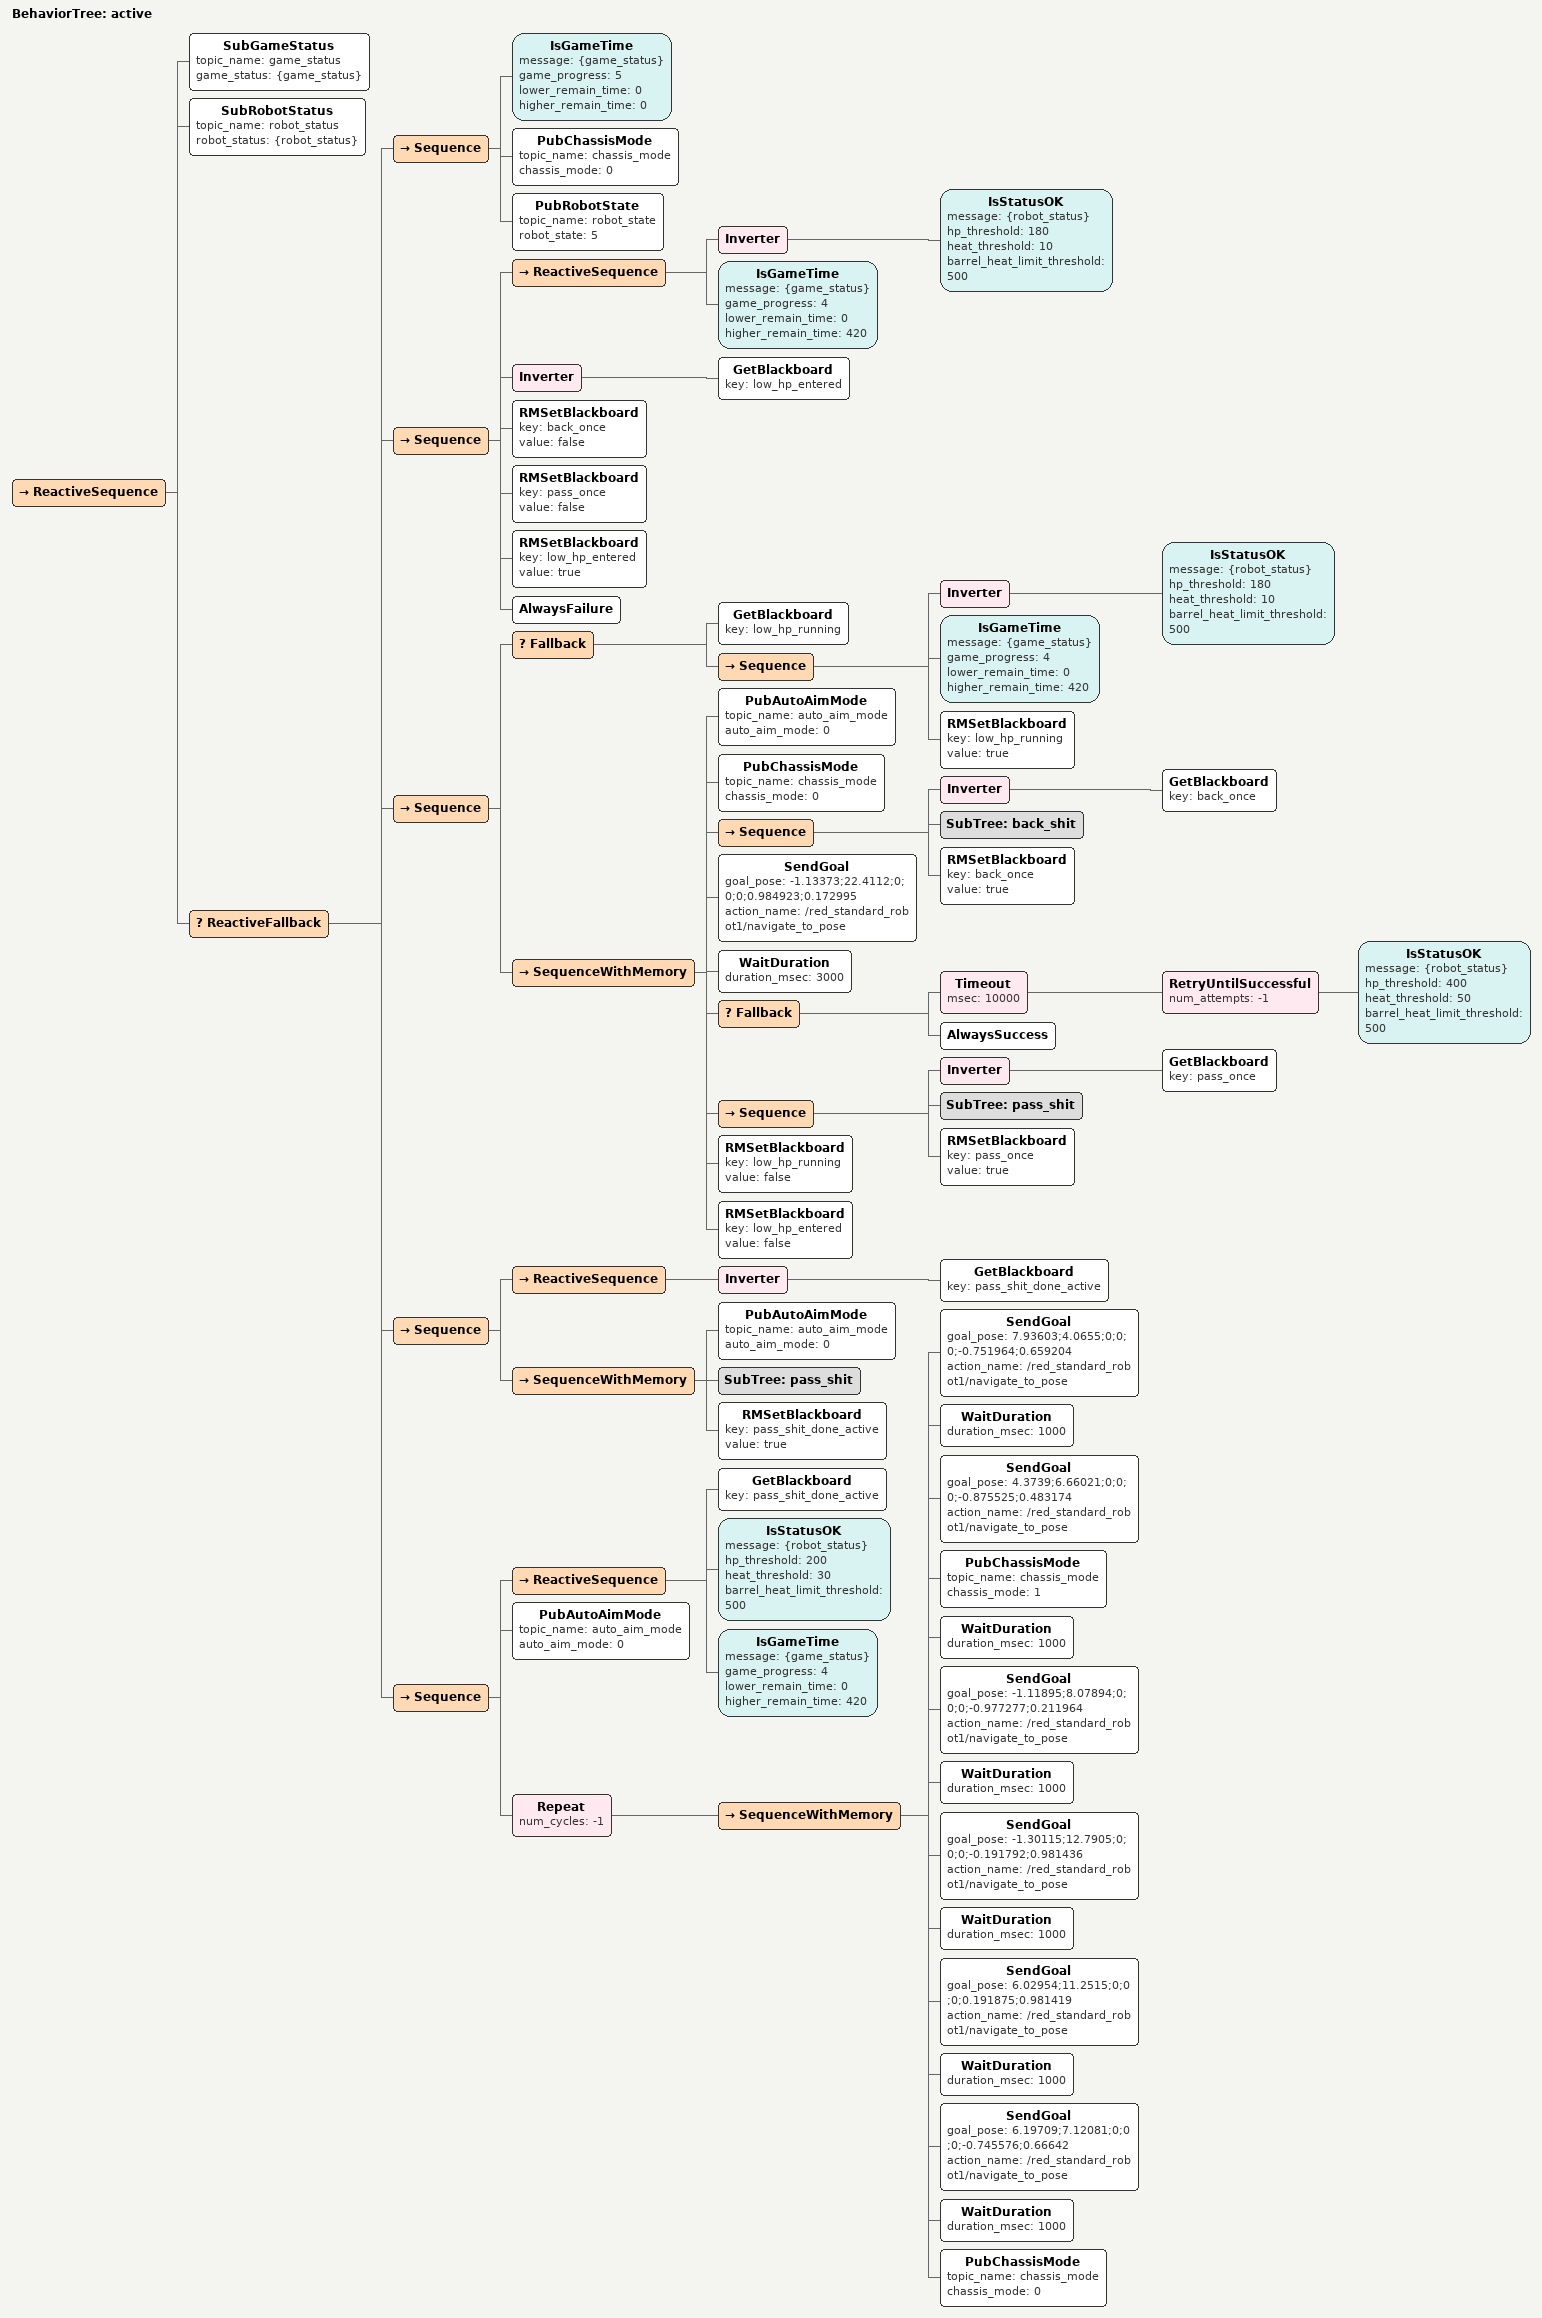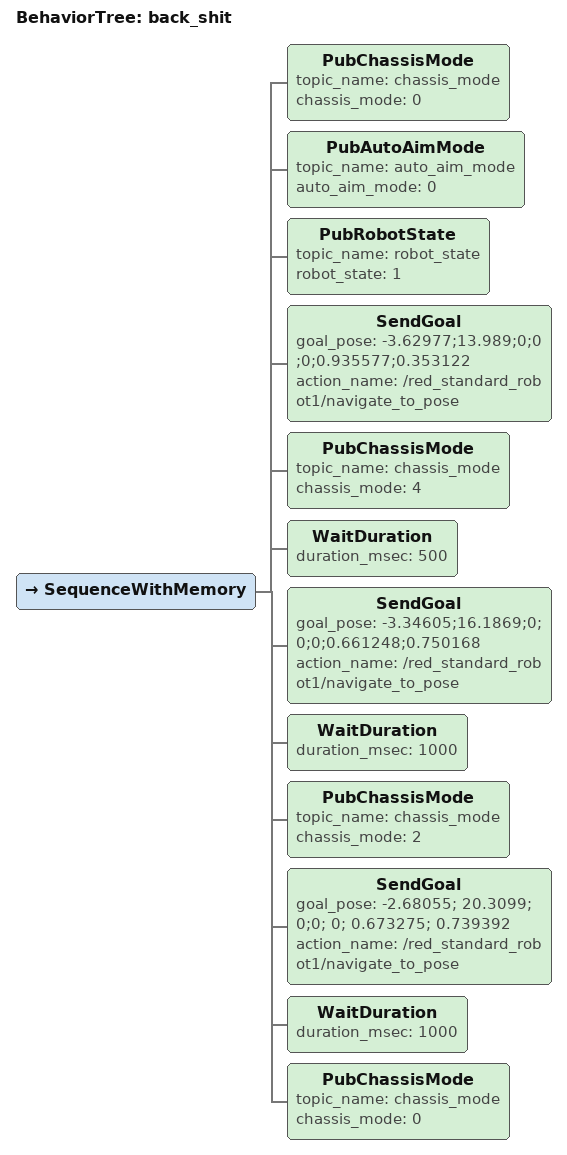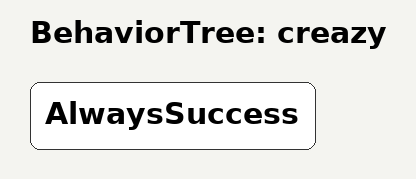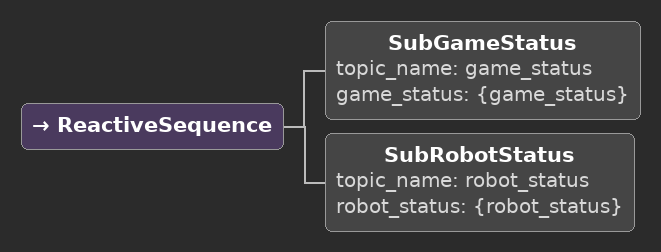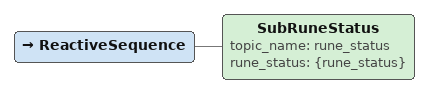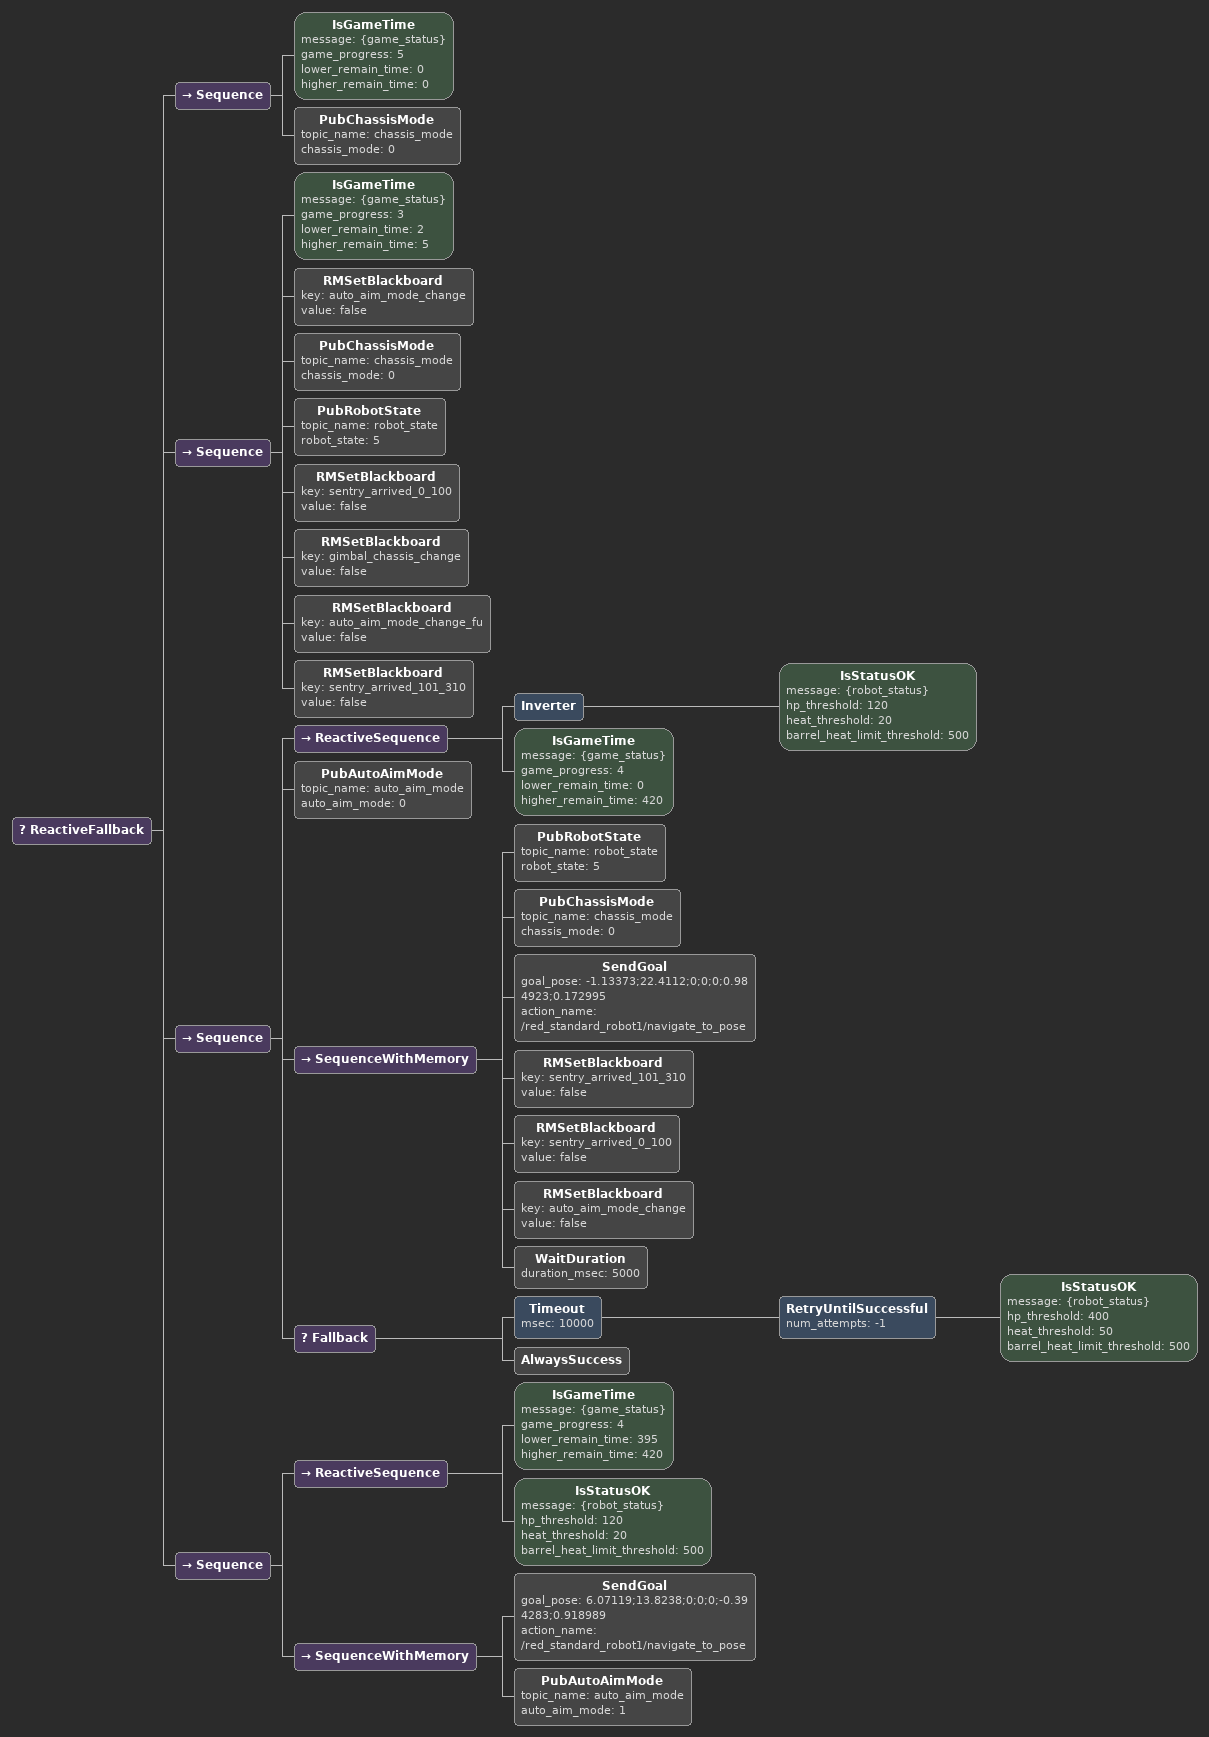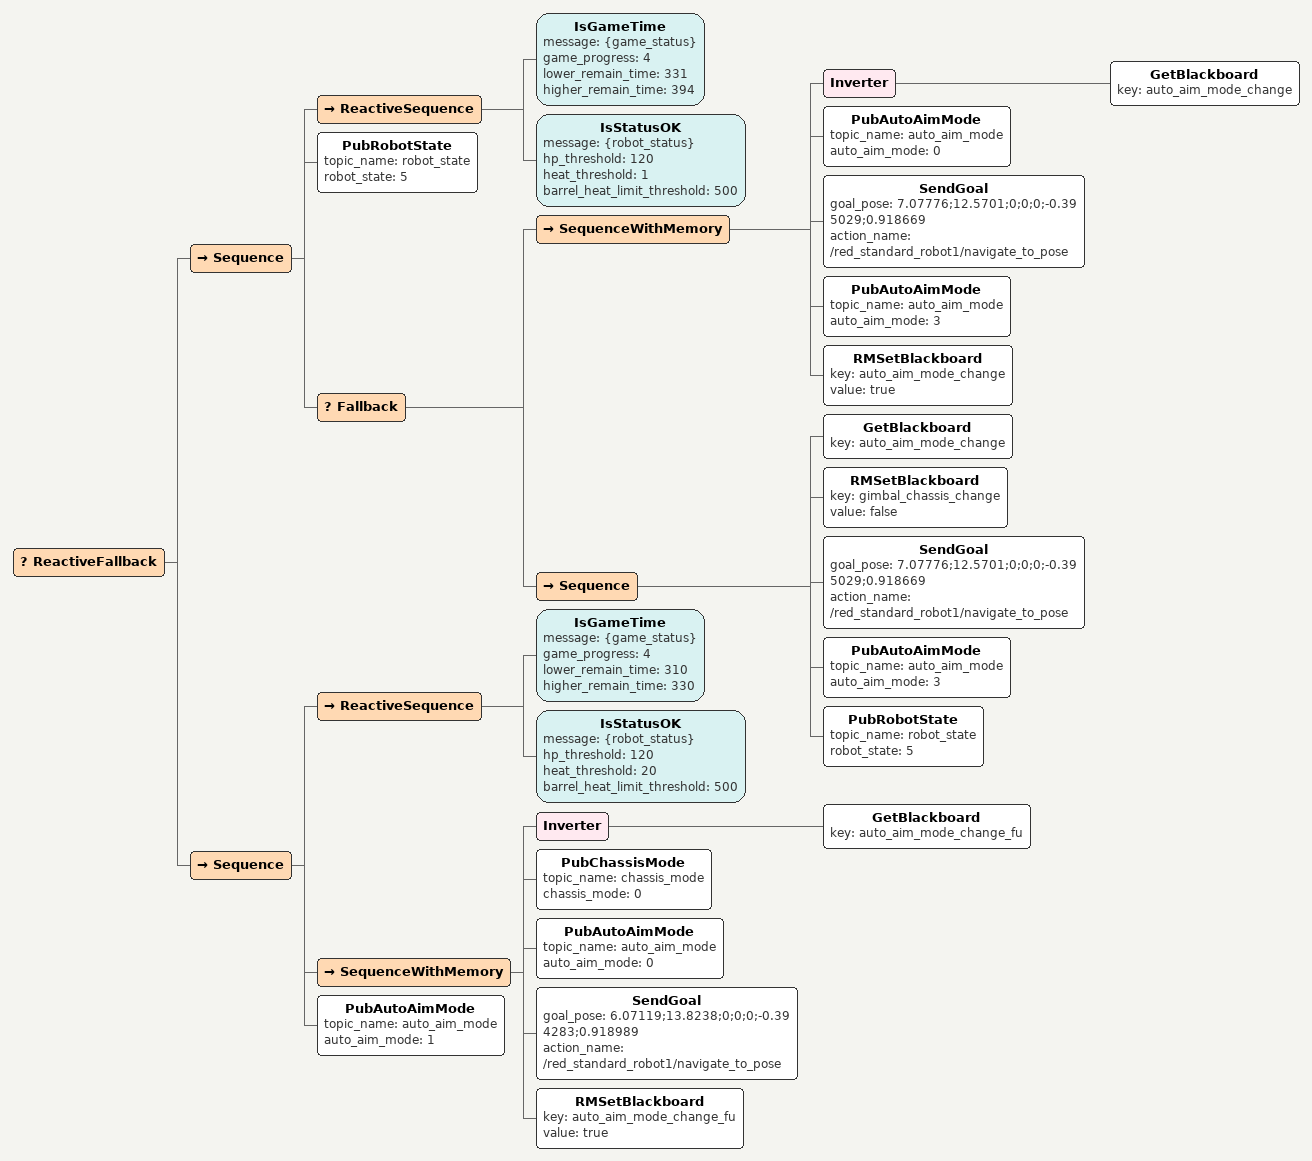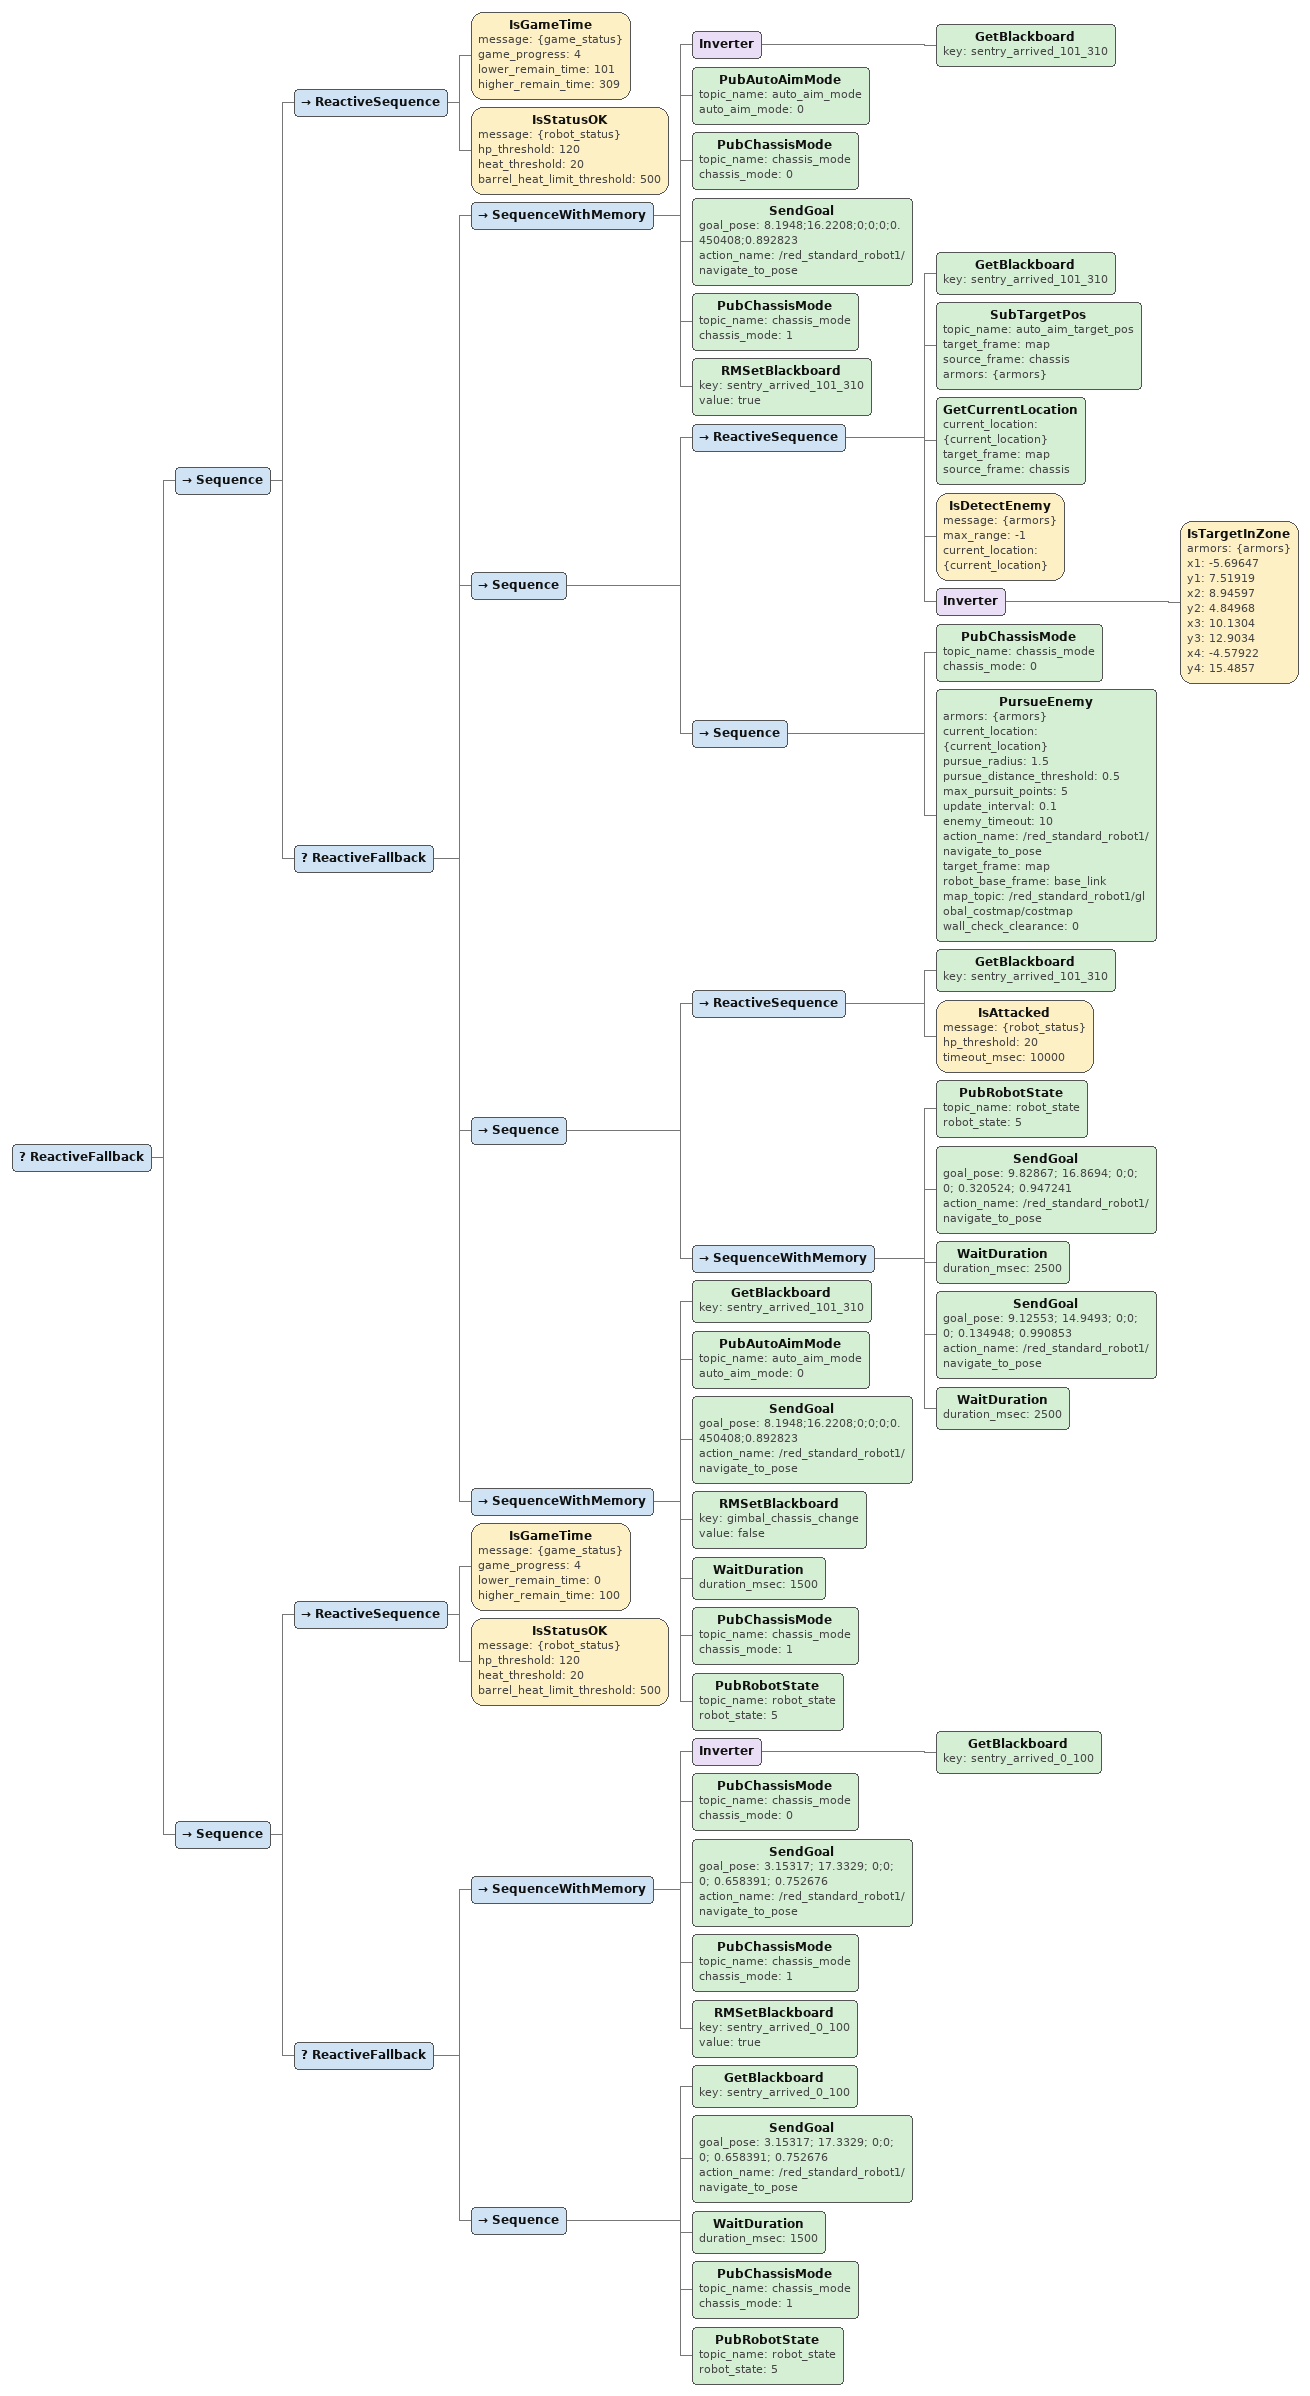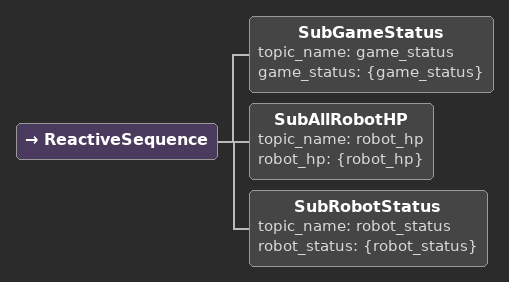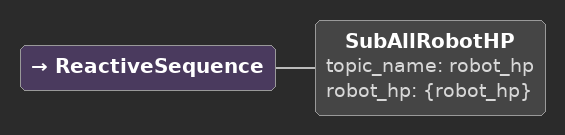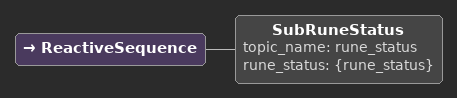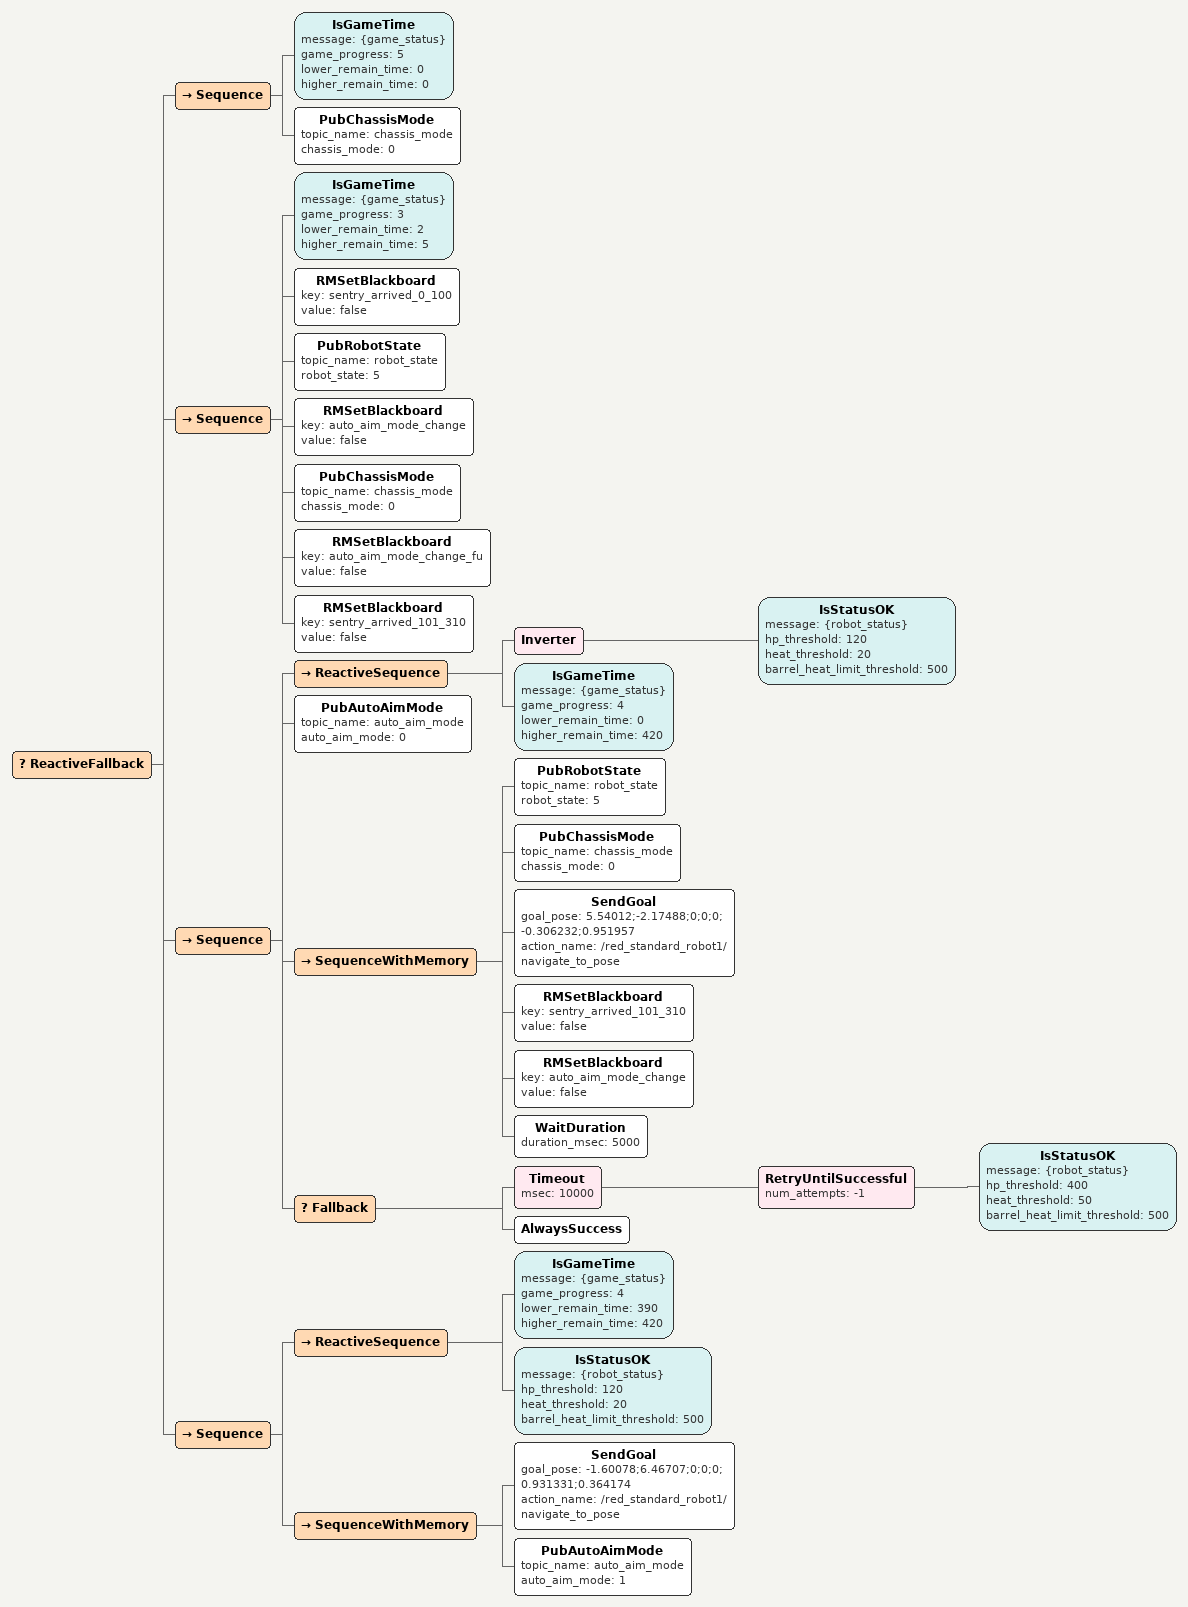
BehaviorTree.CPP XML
<BehaviorTree ID="active">
  <ReactiveSequence>
    <SubGameStatus topic_name="game_status" game_status="{game_status}"/>
    <SubRobotStatus topic_name="robot_status" robot_status="{robot_status}"/>
    <ReactiveFallback>
      <Sequence>
        <IsGameTime message="{game_status}" game_progress="5" lower_remain_time="0" higher_remain_time="0"/>
        <PubChassisMode topic_name="chassis_mode" chassis_mode="0"/>
        <PubRobotState topic_name="robot_state" robot_state="5"/>
      </Sequence>
      <Sequence>
        <ReactiveSequence>
          <Inverter>
            <IsStatusOK message="{robot_status}" hp_threshold="180" heat_threshold="10" barrel_heat_limit_threshold="500"/>
          </Inverter>
          <IsGameTime message="{game_status}" game_progress="4" lower_remain_time="0" higher_remain_time="420"/>
        </ReactiveSequence>
        <Inverter>
          <GetBlackboard key="low_hp_entered"/>
        </Inverter>
        <RMSetBlackboard key="back_once" value="false"/>
        <RMSetBlackboard key="pass_once" value="false"/>
        <RMSetBlackboard key="low_hp_entered" value="true"/>
        <AlwaysFailure/>
      </Sequence>
      <Sequence>
        <Fallback>
          <GetBlackboard key="low_hp_running"/>
          <Sequence>
            <Inverter>
              <IsStatusOK message="{robot_status}" hp_threshold="180" heat_threshold="10" barrel_heat_limit_threshold="500"/>
            </Inverter>
            <IsGameTime message="{game_status}" game_progress="4" lower_remain_time="0" higher_remain_time="420"/>
            <RMSetBlackboard key="low_hp_running" value="true"/>
          </Sequence>
        </Fallback>
        <SequenceWithMemory>
          <PubAutoAimMode topic_name="auto_aim_mode" auto_aim_mode="0"/>
          <PubChassisMode topic_name="chassis_mode" chassis_mode="0"/>
          <Sequence>
            <Inverter>
              <GetBlackboard key="back_once"/>
            </Inverter>
            <SubTree ID="back_shit"/>
            <RMSetBlackboard key="back_once" value="true"/>
          </Sequence>
          <SendGoal goal_pose="-1.13373;22.4112;0;0;0;0.984923;0.172995" action_name="/red_standard_robot1/navigate_to_pose"/>
          <WaitDuration duration_msec="3000"/>
          <Fallback>
            <Timeout msec="10000">
              <RetryUntilSuccessful num_attempts="-1">
                <IsStatusOK message="{robot_status}" hp_threshold="400" heat_threshold="50" barrel_heat_limit_threshold="500"/>
              </RetryUntilSuccessful>
            </Timeout>
            <AlwaysSuccess/>
          </Fallback>
          <Sequence>
            <Inverter>
              <GetBlackboard key="pass_once"/>
            </Inverter>
            <SubTree ID="pass_shit"/>
            <RMSetBlackboard key="pass_once" value="true"/>
          </Sequence>
          <RMSetBlackboard key="low_hp_running" value="false"/>
          <RMSetBlackboard key="low_hp_entered" value="false"/>
        </SequenceWithMemory>
      </Sequence>
      <Sequence>
        <ReactiveSequence>
          <Inverter>
            <GetBlackboard key="pass_shit_done_active"/>
          </Inverter>
        </ReactiveSequence>
        <SequenceWithMemory>
          <PubAutoAimMode topic_name="auto_aim_mode" auto_aim_mode="0"/>
          <SubTree ID="pass_shit"/>
          <RMSetBlackboard key="pass_shit_done_active" value="true"/>
        </SequenceWithMemory>
      </Sequence>
      <Sequence>
        <ReactiveSequence>
          <GetBlackboard key="pass_shit_done_active"/>
          <IsStatusOK message="{robot_status}" hp_threshold="200" heat_threshold="30" barrel_heat_limit_threshold="500"/>
          <IsGameTime message="{game_status}" game_progress="4" lower_remain_time="0" higher_remain_time="420"/>
        </ReactiveSequence>
        <PubAutoAimMode topic_name="auto_aim_mode" auto_aim_mode="0"/>
        <Repeat num_cycles="-1">
          <SequenceWithMemory>
            <SendGoal goal_pose="7.93603;4.0655;0;0;0;-0.751964;0.659204" action_name="/red_standard_robot1/navigate_to_pose"/>
            <WaitDuration duration_msec="1000"/>
            <SendGoal goal_pose="4.3739;6.66021;0;0;0;-0.875525;0.483174" action_name="/red_standard_robot1/navigate_to_pose"/>
            <PubChassisMode topic_name="chassis_mode" chassis_mode="1"/>
            <WaitDuration duration_msec="1000"/>
            <SendGoal goal_pose="-1.11895;8.07894;0;0;0;-0.977277;0.211964" action_name="/red_standard_robot1/navigate_to_pose"/>
            <WaitDuration duration_msec="1000"/>
            <SendGoal goal_pose="-1.30115;12.7905;0;0;0;-0.191792;0.981436" action_name="/red_standard_robot1/navigate_to_pose"/>
            <WaitDuration duration_msec="1000"/>
            <SendGoal goal_pose="6.02954;11.2515;0;0;0;0.191875;0.981419" action_name="/red_standard_robot1/navigate_to_pose"/>
            <WaitDuration duration_msec="1000"/>
            <SendGoal goal_pose="6.19709;7.12081;0;0;0;-0.745576;0.66642" action_name="/red_standard_robot1/navigate_to_pose"/>
            <WaitDuration duration_msec="1000"/>
            <PubChassisMode topic_name="chassis_mode" chassis_mode="0"/>
          </SequenceWithMemory>
        </Repeat>
      </Sequence>
    </ReactiveFallback>
  </ReactiveSequence>
</BehaviorTree>

<BehaviorTree ID="back_shit">
  <SequenceWithMemory>
    <PubChassisMode topic_name="chassis_mode" chassis_mode="0"/>
    <PubAutoAimMode topic_name="auto_aim_mode" auto_aim_mode="0"/>
    <PubRobotState topic_name="robot_state" robot_state="1"/>
    <SendGoal goal_pose="-3.62977;13.989;0;0;0;0.935577;0.353122" action_name="/red_standard_robot1/navigate_to_pose"/>
    <PubChassisMode topic_name="chassis_mode" chassis_mode="4"/>
    <WaitDuration duration_msec="500"/>
    <SendGoal goal_pose="-3.34605;16.1869;0;0;0;0.661248;0.750168" action_name="/red_standard_robot1/navigate_to_pose"/>
    <WaitDuration duration_msec="1000"/>
    <PubChassisMode topic_name="chassis_mode" chassis_mode="2"/>
    <SendGoal goal_pose="-2.68055; 20.3099; 0;0; 0; 0.673275; 0.739392" action_name="/red_standard_robot1/navigate_to_pose"/>
    <WaitDuration duration_msec="1000"/>
    <PubChassisMode topic_name="chassis_mode" chassis_mode="0"/>
  </SequenceWithMemory>
</BehaviorTree>

<BehaviorTree ID="creazy">
  <AlwaysSuccess/>
</BehaviorTree>

<ReactiveSequence>
  <SubGameStatus topic_name="game_status" game_status="{game_status}"/>
  <SubRobotStatus topic_name="robot_status" robot_status="{robot_status}"/>
</ReactiveSequence>

<ReactiveSequence>
  <SubRuneStatus topic_name="rune_status" rune_status="{rune_status}"/>
</ReactiveSequence>

<ReactiveFallback>
  <Sequence>
    <IsGameTime message="{game_status}" game_progress="5" lower_remain_time="0" higher_remain_time="0"/>
    <PubChassisMode topic_name="chassis_mode" chassis_mode="0"/>
  </Sequence>
  <Sequence>
    <IsGameTime message="{game_status}" game_progress="3" lower_remain_time="2" higher_remain_time="5"/>
    <RMSetBlackboard key="auto_aim_mode_change" value="false"/>
    <PubChassisMode topic_name="chassis_mode" chassis_mode="0"/>
    <PubRobotState topic_name="robot_state" robot_state="5"/>
    <RMSetBlackboard key="sentry_arrived_0_100" value="false"/>
    <RMSetBlackboard key="gimbal_chassis_change" value="false"/>
    <RMSetBlackboard key="auto_aim_mode_change_fu" value="false"/>
    <RMSetBlackboard key="sentry_arrived_101_310" value="false"/>
  </Sequence>
  <Sequence>
    <ReactiveSequence>
      <Inverter>
        <IsStatusOK message="{robot_status}" hp_threshold="120" heat_threshold="20" barrel_heat_limit_threshold="500"/>
      </Inverter>
      <IsGameTime message="{game_status}" game_progress="4" lower_remain_time="0" higher_remain_time="420"/>
    </ReactiveSequence>
    <PubAutoAimMode topic_name="auto_aim_mode" auto_aim_mode="0"/>
    <SequenceWithMemory>
      <PubRobotState topic_name="robot_state" robot_state="5"/>
      <PubChassisMode topic_name="chassis_mode" chassis_mode="0"/>
      <SendGoal goal_pose="-1.13373;22.4112;0;0;0;0.984923;0.172995" action_name="/red_standard_robot1/navigate_to_pose"/>
      <RMSetBlackboard key="sentry_arrived_101_310" value="false"/>
      <RMSetBlackboard key="sentry_arrived_0_100" value="false"/>
      <RMSetBlackboard key="auto_aim_mode_change" value="false"/>
      <WaitDuration duration_msec="5000"/>
    </SequenceWithMemory>
    <Fallback>
      <Timeout msec="10000">
        <RetryUntilSuccessful num_attempts="-1">
          <IsStatusOK message="{robot_status}" hp_threshold="400" heat_threshold="50" barrel_heat_limit_threshold="500"/>
        </RetryUntilSuccessful>
      </Timeout>
      <AlwaysSuccess/>
    </Fallback>
  </Sequence>
  <Sequence>
    <ReactiveSequence>
      <IsGameTime message="{game_status}" game_progress="4" lower_remain_time="395" higher_remain_time="420"/>
      <IsStatusOK message="{robot_status}" hp_threshold="120" heat_threshold="20" barrel_heat_limit_threshold="500"/>
    </ReactiveSequence>
    <SequenceWithMemory>
      <SendGoal goal_pose="6.07119;13.8238;0;0;0;-0.394283;0.918989" action_name="/red_standard_robot1/navigate_to_pose"/>
      <PubAutoAimMode topic_name="auto_aim_mode" auto_aim_mode="1"/>
    </SequenceWithMemory>
  </Sequence>
</ReactiveFallback>

<ReactiveFallback>
  <Sequence>
    <ReactiveSequence>
      <IsGameTime message="{game_status}" game_progress="4" lower_remain_time="331" higher_remain_time="394"/>
      <IsStatusOK message="{robot_status}" hp_threshold="120" heat_threshold="1" barrel_heat_limit_threshold="500"/>
    </ReactiveSequence>
    <PubRobotState topic_name="robot_state" robot_state="5"/>
    <Fallback>
      <SequenceWithMemory>
        <Inverter>
          <GetBlackboard key="auto_aim_mode_change"/>
        </Inverter>
        <PubAutoAimMode topic_name="auto_aim_mode" auto_aim_mode="0"/>
        <SendGoal goal_pose="7.07776;12.5701;0;0;0;-0.395029;0.918669" action_name="/red_standard_robot1/navigate_to_pose"/>
        <PubAutoAimMode topic_name="auto_aim_mode" auto_aim_mode="3"/>
        <RMSetBlackboard key="auto_aim_mode_change" value="true"/>
      </SequenceWithMemory>
      <Sequence>
        <GetBlackboard key="auto_aim_mode_change"/>
        <RMSetBlackboard key="gimbal_chassis_change" value="false"/>
        <SendGoal goal_pose="7.07776;12.5701;0;0;0;-0.395029;0.918669" action_name="/red_standard_robot1/navigate_to_pose"/>
        <PubAutoAimMode topic_name="auto_aim_mode" auto_aim_mode="3"/>
        <PubRobotState topic_name="robot_state" robot_state="5"/>
      </Sequence>
    </Fallback>
  </Sequence>
  <Sequence>
    <ReactiveSequence>
      <IsGameTime message="{game_status}" game_progress="4" lower_remain_time="310" higher_remain_time="330"/>
      <IsStatusOK message="{robot_status}" hp_threshold="120" heat_threshold="20" barrel_heat_limit_threshold="500"/>
    </ReactiveSequence>
    <SequenceWithMemory>
      <Inverter>
        <GetBlackboard key="auto_aim_mode_change_fu"/>
      </Inverter>
      <PubChassisMode topic_name="chassis_mode" chassis_mode="0"/>
      <PubAutoAimMode topic_name="auto_aim_mode" auto_aim_mode="0"/>
      <SendGoal goal_pose="6.07119;13.8238;0;0;0;-0.394283;0.918989" action_name="/red_standard_robot1/navigate_to_pose"/>
      <RMSetBlackboard key="auto_aim_mode_change_fu" value="true"/>
    </SequenceWithMemory>
    <PubAutoAimMode topic_name="auto_aim_mode" auto_aim_mode="1"/>
  </Sequence>
</ReactiveFallback>

<ReactiveFallback>
  <Sequence>
    <ReactiveSequence>
      <IsGameTime message="{game_status}" game_progress="4" lower_remain_time="101" higher_remain_time="309"/>
      <IsStatusOK message="{robot_status}" hp_threshold="120" heat_threshold="20" barrel_heat_limit_threshold="500"/>
    </ReactiveSequence>
    <ReactiveFallback>
      <SequenceWithMemory>
        <Inverter>
          <GetBlackboard key="sentry_arrived_101_310"/>
        </Inverter>
        <PubAutoAimMode topic_name="auto_aim_mode" auto_aim_mode="0"/>
        <PubChassisMode topic_name="chassis_mode" chassis_mode="0"/>
        <SendGoal goal_pose="8.1948;16.2208;0;0;0;0.450408;0.892823" action_name="/red_standard_robot1/navigate_to_pose"/>
        <PubChassisMode topic_name="chassis_mode" chassis_mode="1"/>
        <RMSetBlackboard key="sentry_arrived_101_310" value="true"/>
      </SequenceWithMemory>
      <Sequence>
        <ReactiveSequence>
          <GetBlackboard key="sentry_arrived_101_310"/>
          <SubTargetPos topic_name="auto_aim_target_pos" target_frame="map" source_frame="chassis" armors="{armors}"/>
          <GetCurrentLocation current_location="{current_location}" target_frame="map" source_frame="chassis"/>
          <IsDetectEnemy message="{armors}" max_range="-1" current_location="{current_location}"/>
          <Inverter>
            <IsTargetInZone armors="{armors}" x1="-5.69647" y1="7.51919" x2="8.94597" y2="4.84968" x3="10.1304" y3="12.9034" x4="-4.57922" y4="15.4857"/>
          </Inverter>
        </ReactiveSequence>
        <Sequence>
          <PubChassisMode topic_name="chassis_mode" chassis_mode="0"/>
          <PursueEnemy armors="{armors}" current_location="{current_location}" pursue_radius="1.5" pursue_distance_threshold="0.5" max_pursuit_points="5" update_interval="0.1" enemy_timeout="10" action_name="/red_standard_robot1/navigate_to_pose" target_frame="map" robot_base_frame="base_link" map_topic="/red_standard_robot1/global_costmap/costmap" wall_check_clearance="0"/>
        </Sequence>
      </Sequence>
      <Sequence>
        <ReactiveSequence>
          <GetBlackboard key="sentry_arrived_101_310"/>
          <IsAttacked message="{robot_status}" hp_threshold="20" timeout_msec="10000"/>
        </ReactiveSequence>
        <SequenceWithMemory>
          <PubRobotState topic_name="robot_state" robot_state="5"/>
          <SendGoal goal_pose="9.82867; 16.8694; 0;0; 0; 0.320524; 0.947241" action_name="/red_standard_robot1/navigate_to_pose"/>
          <WaitDuration duration_msec="2500"/>
          <SendGoal goal_pose="9.12553; 14.9493; 0;0; 0; 0.134948; 0.990853" action_name="/red_standard_robot1/navigate_to_pose"/>
          <WaitDuration duration_msec="2500"/>
        </SequenceWithMemory>
      </Sequence>
      <SequenceWithMemory>
        <GetBlackboard key="sentry_arrived_101_310"/>
        <PubAutoAimMode topic_name="auto_aim_mode" auto_aim_mode="0"/>
        <SendGoal goal_pose="8.1948;16.2208;0;0;0;0.450408;0.892823" action_name="/red_standard_robot1/navigate_to_pose"/>
        <RMSetBlackboard key="gimbal_chassis_change" value="false"/>
        <WaitDuration duration_msec="1500"/>
        <PubChassisMode topic_name="chassis_mode" chassis_mode="1"/>
        <PubRobotState topic_name="robot_state" robot_state="5"/>
      </SequenceWithMemory>
    </ReactiveFallback>
  </Sequence>
  <Sequence>
    <ReactiveSequence>
      <IsGameTime message="{game_status}" game_progress="4" lower_remain_time="0" higher_remain_time="100"/>
      <IsStatusOK message="{robot_status}" hp_threshold="120" heat_threshold="20" barrel_heat_limit_threshold="500"/>
    </ReactiveSequence>
    <ReactiveFallback>
      <SequenceWithMemory>
        <Inverter>
          <GetBlackboard key="sentry_arrived_0_100"/>
        </Inverter>
        <PubChassisMode topic_name="chassis_mode" chassis_mode="0"/>
        <SendGoal goal_pose="3.15317; 17.3329; 0;0; 0; 0.658391; 0.752676" action_name="/red_standard_robot1/navigate_to_pose"/>
        <PubChassisMode topic_name="chassis_mode" chassis_mode="1"/>
        <RMSetBlackboard key="sentry_arrived_0_100" value="true"/>
      </SequenceWithMemory>
      <Sequence>
        <GetBlackboard key="sentry_arrived_0_100"/>
        <SendGoal goal_pose="3.15317; 17.3329; 0;0; 0; 0.658391; 0.752676" action_name="/red_standard_robot1/navigate_to_pose"/>
        <WaitDuration duration_msec="1500"/>
        <PubChassisMode topic_name="chassis_mode" chassis_mode="1"/>
        <PubRobotState topic_name="robot_state" robot_state="5"/>
      </Sequence>
    </ReactiveFallback>
  </Sequence>
</ReactiveFallback>

<ReactiveSequence>
  <SubGameStatus topic_name="game_status" game_status="{game_status}"/>
  <SubAllRobotHP topic_name="robot_hp" robot_hp="{robot_hp}"/>
  <SubRobotStatus topic_name="robot_status" robot_status="{robot_status}"/>
</ReactiveSequence>

<ReactiveSequence>
  <SubAllRobotHP topic_name="robot_hp" robot_hp="{robot_hp}"/>
</ReactiveSequence>

<ReactiveSequence>
  <SubRuneStatus topic_name="rune_status" rune_status="{rune_status}"/>
</ReactiveSequence>

<ReactiveFallback>
  <Sequence>
    <IsGameTime message="{game_status}" game_progress="5" lower_remain_time="0" higher_remain_time="0"/>
    <PubChassisMode topic_name="chassis_mode" chassis_mode="0"/>
  </Sequence>
  <Sequence>
    <IsGameTime message="{game_status}" game_progress="3" lower_remain_time="2" higher_remain_time="5"/>
    <RMSetBlackboard key="sentry_arrived_0_100" value="false"/>
    <PubRobotState topic_name="robot_state" robot_state="5"/>
    <RMSetBlackboard key="auto_aim_mode_change" value="false"/>
    <PubChassisMode topic_name="chassis_mode" chassis_mode="0"/>
    <RMSetBlackboard key="auto_aim_mode_change_fu" value="false"/>
    <RMSetBlackboard key="sentry_arrived_101_310" value="false"/>
  </Sequence>
  <Sequence>
    <ReactiveSequence>
      <Inverter>
        <IsStatusOK message="{robot_status}" hp_threshold="120" heat_threshold="20" barrel_heat_limit_threshold="500"/>
      </Inverter>
      <IsGameTime message="{game_status}" game_progress="4" lower_remain_time="0" higher_remain_time="420"/>
    </ReactiveSequence>
    <PubAutoAimMode topic_name="auto_aim_mode" auto_aim_mode="0"/>
    <SequenceWithMemory>
      <PubRobotState topic_name="robot_state" robot_state="5"/>
      <PubChassisMode topic_name="chassis_mode" chassis_mode="0"/>
      <SendGoal goal_pose="5.54012;-2.17488;0;0;0;-0.306232;0.951957" action_name="/red_standard_robot1/navigate_to_pose"/>
      <RMSetBlackboard key="sentry_arrived_101_310" value="false"/>
      <RMSetBlackboard key="auto_aim_mode_change" value="false"/>
      <WaitDuration duration_msec="5000"/>
    </SequenceWithMemory>
    <Fallback>
      <Timeout msec="10000">
        <RetryUntilSuccessful num_attempts="-1">
          <IsStatusOK message="{robot_status}" hp_threshold="400" heat_threshold="50" barrel_heat_limit_threshold="500"/>
        </RetryUntilSuccessful>
      </Timeout>
      <AlwaysSuccess/>
    </Fallback>
  </Sequence>
  <Sequence>
    <ReactiveSequence>
      <IsGameTime message="{game_status}" game_progress="4" lower_remain_time="390" higher_remain_time="420"/>
      <IsStatusOK message="{robot_status}" hp_threshold="120" heat_threshold="20" barrel_heat_limit_threshold="500"/>
    </ReactiveSequence>
    <SequenceWithMemory>
      <SendGoal goal_pose="-1.60078;6.46707;0;0;0;0.931331;0.364174" action_name="/red_standard_robot1/navigate_to_pose"/>
      <PubAutoAimMode topic_name="auto_aim_mode" auto_aim_mode="1"/>
    </SequenceWithMemory>
  </Sequence>
</ReactiveFallback>
